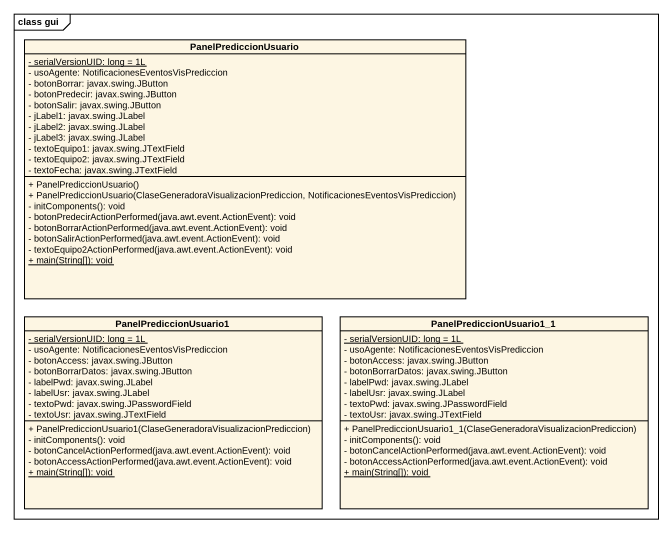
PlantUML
@startuml
mainframe class gui
hide circle
hide empty members
skinparam classAttributeIconSize 0
class PanelPrediccionUsuario {
  {static} - serialVersionUID: long = 1L
  - usoAgente: NotificacionesEventosVisPrediccion
  - botonBorrar: javax.swing.JButton
  - botonPredecir: javax.swing.JButton
  - botonSalir: javax.swing.JButton
  - jLabel1: javax.swing.JLabel
  - jLabel2: javax.swing.JLabel
  - jLabel3: javax.swing.JLabel
  - textoEquipo1: javax.swing.JTextField
  - textoEquipo2: javax.swing.JTextField
  - textoFecha: javax.swing.JTextField
  + PanelPrediccionUsuario()
  + PanelPrediccionUsuario(ClaseGeneradoraVisualizacionPrediccion, NotificacionesEventosVisPrediccion)
  - initComponents(): void
  - botonPredecirActionPerformed(java.awt.event.ActionEvent): void
  - botonBorrarActionPerformed(java.awt.event.ActionEvent): void
  - botonSalirActionPerformed(java.awt.event.ActionEvent): void
  - textoEquipo2ActionPerformed(java.awt.event.ActionEvent): void
  {static} + main(String[]): void
}
class PanelPrediccionUsuario1 {
  {static} - serialVersionUID: long = 1L
  - usoAgente: NotificacionesEventosVisPrediccion
  - botonAccess: javax.swing.JButton
  - botonBorrarDatos: javax.swing.JButton
  - labelPwd: javax.swing.JLabel
  - labelUsr: javax.swing.JLabel
  - textoPwd: javax.swing.JPasswordField
  - textoUsr: javax.swing.JTextField
  + PanelPrediccionUsuario1(ClaseGeneradoraVisualizacionPrediccion)
  - initComponents(): void
  - botonCancelActionPerformed(java.awt.event.ActionEvent): void
  - botonAccessActionPerformed(java.awt.event.ActionEvent): void
  {static} + main(String[]): void
}
class PanelPrediccionUsuario1_1 {
  {static} - serialVersionUID: long = 1L
  - usoAgente: NotificacionesEventosVisPrediccion
  - botonAccess: javax.swing.JButton
  - botonBorrarDatos: javax.swing.JButton
  - labelPwd: javax.swing.JLabel
  - labelUsr: javax.swing.JLabel
  - textoPwd: javax.swing.JPasswordField
  - textoUsr: javax.swing.JTextField
  + PanelPrediccionUsuario1_1(ClaseGeneradoraVisualizacionPrediccion)
  - initComponents(): void
  - botonCancelActionPerformed(java.awt.event.ActionEvent): void
  - botonAccessActionPerformed(java.awt.event.ActionEvent): void
  {static} + main(String[]): void
}
@enduml
